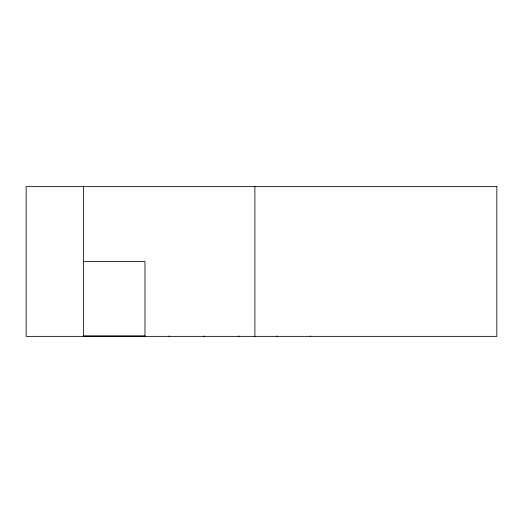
<?xml version="1.0" encoding="UTF-8"?>
<svg xmlns="http://www.w3.org/2000/svg" width="523" height="523" viewBox="0 0 523 523"><rect width="100%" height="100%" fill="white"/><g stroke="black" fill="none" stroke-linecap="round" stroke-linejoin="round"><path stroke-width="0.78" d="M83.517 261.5L144.989 261.5L144.989 336.367M83.726 335.851L144.779 335.851M310.276 335.851L310.276 336.367M276.837 335.851L276.837 336.367M254.897 186.633L254.897 336.367M238.834 335.851L238.834 336.367M204.088 335.851L204.088 336.367M169.204 335.851L169.204 336.367M83.517 186.633L83.517 336.367M496.85 186.633L26.15 186.633L26.15 336.367L496.85 336.367L496.85 186.633"/></g></svg>
